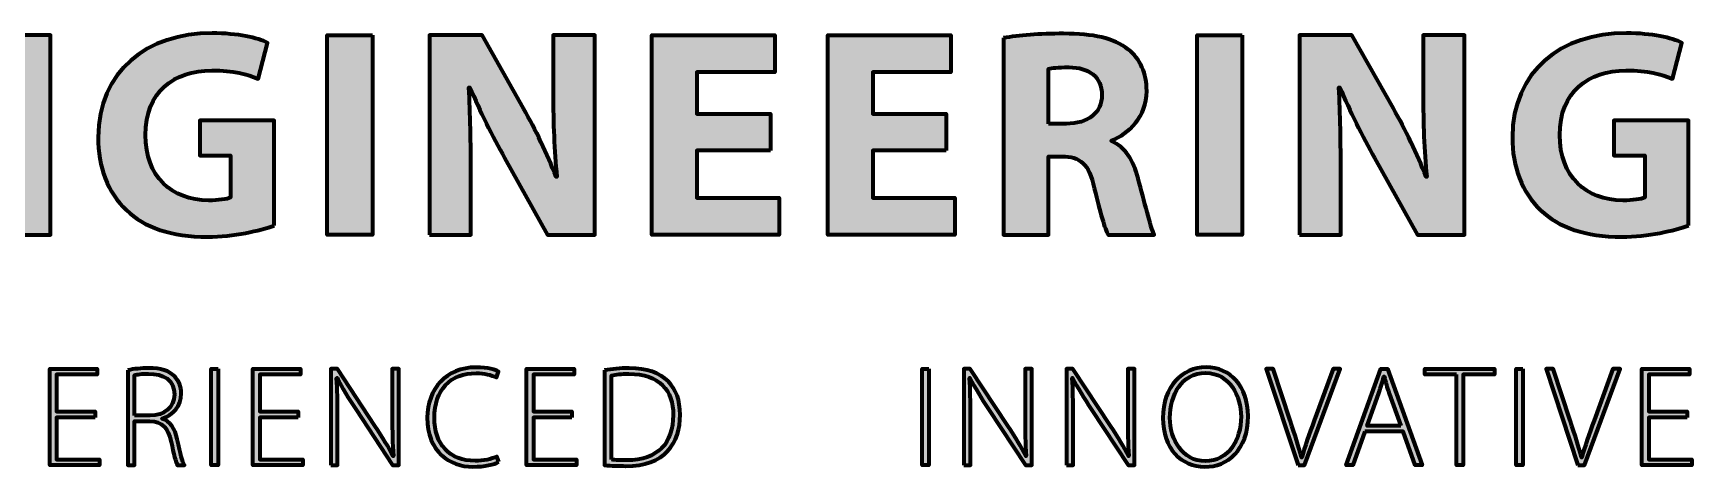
# Model space of a CAD drawing. Header units: inches. Extents: x 78 to 1922, y -1148 to -850.
# Drawn here: x 1000 to 1922, y -1120 to -880 of the extents above; entities that cross this region are included whole.
import ezdxf

# ---------------------------------------------------------------- set-up
doc = ezdxf.new("R2010")
doc.units = ezdxf.units.IN
doc.header["$MEASUREMENT"] = 0
doc.layers.add('Layer 1', color=7, linetype='Continuous')

# ---------------------------------------------------------------- blocks, each defined once
blk = doc.blocks.new('block 4')
at = {"layer": 'Layer 1', "true_color": 0x002171}
h = blk.add_hatch(color=166, dxfattribs=at)
h.dxf.hatch_style = 2
edge = h.paths.add_edge_path()
edge.add_spline(control_points=[(917.74, -991.56), (917.74, -991.56), (917.74, -880.61), (917.74, -880.61), (917.74, -880.61), (946.96, -880.61), (946.96, -880.61), (946.96, -880.61), (970, -921.31), (970, -921.31), (976.64, -932.94), (983.13, -946.83), (988.13, -959.36), (988.13, -959.36), (988.55, -959.31), (988.55, -959.31), (987.01, -944.64), (986.53, -929.73), (986.53, -912.96), (986.53, -912.96), (986.53, -880.61), (986.53, -880.61), (986.53, -880.61), (1009.56, -880.61), (1009.56, -880.61), (1009.56, -880.61), (1009.56, -991.56), (1009.56, -991.56), (1009.56, -991.56), (983.28, -991.56), (983.28, -991.56), (983.28, -991.56), (959.5, -948.83), (959.5, -948.83), (952.88, -936.86), (945.6, -922.65), (940.23, -909.64), (940.23, -909.64), (939.67, -909.69), (939.67, -909.69), (940.45, -924.39), (940.77, -940.09), (940.77, -958.21), (940.77, -958.21), (940.77, -991.56), (940.77, -991.56), (940.77, -991.56), (917.74, -991.56), (917.74, -991.56)], knot_values=[0, 0, 0, 0, 1, 1, 1, 2, 2, 2, 3, 3, 3, 4, 4, 4, 5, 5, 5, 6, 6, 6, 7, 7, 7, 8, 8, 8, 9, 9, 9, 10, 10, 10, 11, 11, 11, 12, 12, 12, 13, 13, 13, 14, 14, 14, 15, 15, 15, 16, 16, 16, 16], degree=3, periodic=1)
h = blk.add_hatch(color=166, dxfattribs=at)
h.dxf.hatch_style = 2
edge = h.paths.add_edge_path()
edge.add_spline(control_points=[(1133.9, -986.44), (1126.13, -989.12), (1111.48, -992.67), (1096.86, -992.67), (1076.58, -992.67), (1061.97, -987.6), (1051.76, -977.79), (1041.57, -968.14), (1036, -953.7), (1036.07, -937.4), (1036.2, -900.49), (1063.09, -879.5), (1099.42, -879.5), (1113.75, -879.5), (1124.77, -882.22), (1130.26, -884.83), (1130.26, -884.83), (1125.02, -904.93), (1125.02, -904.93), (1118.87, -902.28), (1111.4, -900.22), (1099.2, -900.22), (1078.29, -900.22), (1062.39, -911.98), (1062.39, -936.11), (1062.39, -959.02), (1076.85, -972.44), (1097.39, -972.44), (1103.06, -972.44), (1107.65, -971.78), (1109.66, -970.88), (1109.66, -970.88), (1109.66, -947.56), (1109.66, -947.56), (1109.66, -947.56), (1092.51, -947.56), (1092.51, -947.56), (1092.51, -947.56), (1092.51, -927.99), (1092.51, -927.99), (1092.51, -927.99), (1133.9, -927.99), (1133.9, -927.99), (1133.9, -927.99), (1133.9, -986.44), (1133.9, -986.44)], knot_values=[0, 0, 0, 0, 1, 1, 1, 2, 2, 2, 3, 3, 3, 4, 4, 4, 5, 5, 5, 6, 6, 6, 7, 7, 7, 8, 8, 8, 9, 9, 9, 10, 10, 10, 11, 11, 11, 12, 12, 12, 13, 13, 13, 14, 14, 14, 15, 15, 15, 15], degree=3, periodic=1)
h = blk.add_hatch(color=166, dxfattribs=at)
h.dxf.hatch_style = 2
h.paths.add_polyline_path([(1188.44, -880.61), (1188.44, -991.56), (1163.35, -991.56), (1163.35, -880.61)])
h = blk.add_hatch(color=166, dxfattribs=at)
h.dxf.hatch_style = 2
edge = h.paths.add_edge_path()
edge.add_spline(control_points=[(1220.16, -991.56), (1220.16, -991.56), (1220.16, -880.61), (1220.16, -880.61), (1220.16, -880.61), (1249.39, -880.61), (1249.39, -880.61), (1249.39, -880.61), (1272.42, -921.31), (1272.42, -921.31), (1279.06, -932.94), (1285.55, -946.83), (1290.55, -959.36), (1290.55, -959.36), (1290.98, -959.31), (1290.98, -959.31), (1289.43, -944.64), (1288.95, -929.73), (1288.95, -912.96), (1288.95, -912.96), (1288.95, -880.61), (1288.95, -880.61), (1288.95, -880.61), (1311.98, -880.61), (1311.98, -880.61), (1311.98, -880.61), (1311.98, -991.56), (1311.98, -991.56), (1311.98, -991.56), (1285.7, -991.56), (1285.7, -991.56), (1285.7, -991.56), (1261.92, -948.83), (1261.92, -948.83), (1255.3, -936.86), (1248.02, -922.65), (1242.65, -909.64), (1242.65, -909.64), (1242.1, -909.69), (1242.1, -909.69), (1242.87, -924.39), (1243.19, -940.09), (1243.19, -958.21), (1243.19, -958.21), (1243.19, -991.56), (1243.19, -991.56), (1243.19, -991.56), (1220.16, -991.56), (1220.16, -991.56)], knot_values=[0, 0, 0, 0, 1, 1, 1, 2, 2, 2, 3, 3, 3, 4, 4, 4, 5, 5, 5, 6, 6, 6, 7, 7, 7, 8, 8, 8, 9, 9, 9, 10, 10, 10, 11, 11, 11, 12, 12, 12, 13, 13, 13, 14, 14, 14, 15, 15, 15, 16, 16, 16, 16], degree=3, periodic=1)
h = blk.add_hatch(color=166, dxfattribs=at)
h.dxf.hatch_style = 2
h.paths.add_polyline_path([(1409.6, -944.63), (1368.77, -944.63), (1368.77, -971.01), (1414.41, -971.01), (1414.41, -991.56), (1343.68, -991.56), (1343.68, -880.61), (1412.03, -880.61), (1412.03, -901.16), (1368.77, -901.16), (1368.77, -924.27), (1409.6, -924.27)])
h = blk.add_hatch(color=166, dxfattribs=at)
h.dxf.hatch_style = 2
h.paths.add_polyline_path([(1507.35, -944.63), (1466.53, -944.63), (1466.53, -971.01), (1512.17, -971.01), (1512.17, -991.56), (1441.44, -991.56), (1441.44, -880.61), (1509.79, -880.61), (1509.79, -901.16), (1466.53, -901.16), (1466.53, -924.27), (1507.35, -924.27)])
h = blk.add_hatch(color=166, dxfattribs=at)
h.dxf.hatch_style = 2
edge = h.paths.add_edge_path()
edge.add_spline(control_points=[(1539.2, -882.14), (1547.26, -880.77), (1559.2, -879.75), (1572.54, -879.75), (1589, -879.75), (1600.53, -882.26), (1608.45, -888.54), (1615.07, -893.8), (1618.71, -901.59), (1618.71, -911.8), (1618.71, -925.85), (1608.67, -935.64), (1599.13, -939.06), (1599.13, -939.06), (1599.13, -939.59), (1599.13, -939.59), (1606.82, -942.7), (1611.16, -950.05), (1613.95, -960.25), (1617.38, -972.8), (1620.73, -987.26), (1622.9, -991.56), (1622.9, -991.56), (1597.22, -991.56), (1597.22, -991.56), (1595.52, -988.35), (1592.75, -979.43), (1589.59, -965.7), (1586.5, -951.83), (1581.85, -948.13), (1571.52, -948), (1571.52, -948), (1564.06, -948), (1564.06, -948), (1564.06, -948), (1564.06, -991.56), (1564.06, -991.56), (1564.06, -991.56), (1539.2, -991.56), (1539.2, -991.56), (1539.2, -991.56), (1539.2, -882.14), (1539.2, -882.14)], knot_values=[0, 0, 0, 0, 1, 1, 1, 2, 2, 2, 3, 3, 3, 4, 4, 4, 5, 5, 5, 6, 6, 6, 7, 7, 7, 8, 8, 8, 9, 9, 9, 10, 10, 10, 11, 11, 11, 12, 12, 12, 13, 13, 13, 14, 14, 14, 14], degree=3, periodic=1)
edge = h.paths.add_edge_path()
edge.add_spline(control_points=[(1564.06, -929.85), (1564.06, -929.85), (1573.88, -929.85), (1573.88, -929.85), (1586.33, -929.85), (1593.77, -923.5), (1593.77, -913.86), (1593.77, -903.7), (1586.81, -898.51), (1575.35, -898.44), (1569.35, -898.44), (1565.83, -898.84), (1564.06, -899.29), (1564.06, -899.29), (1564.06, -929.85), (1564.06, -929.85)], knot_values=[0, 0, 0, 0, 1, 1, 1, 2, 2, 2, 3, 3, 3, 4, 4, 4, 5, 5, 5, 5], degree=3, periodic=1)
h = blk.add_hatch(color=166, dxfattribs=at)
h.dxf.hatch_style = 2
h.paths.add_polyline_path([(1671.81, -880.61), (1671.81, -991.56), (1646.73, -991.56), (1646.73, -880.61)])
h = blk.add_hatch(color=166, dxfattribs=at)
h.dxf.hatch_style = 2
edge = h.paths.add_edge_path()
edge.add_spline(control_points=[(1703.53, -991.56), (1703.53, -991.56), (1703.53, -880.61), (1703.53, -880.61), (1703.53, -880.61), (1732.76, -880.61), (1732.76, -880.61), (1732.76, -880.61), (1755.79, -921.31), (1755.79, -921.31), (1762.44, -932.94), (1768.92, -946.83), (1773.92, -959.36), (1773.92, -959.36), (1774.35, -959.31), (1774.35, -959.31), (1772.81, -944.64), (1772.33, -929.73), (1772.33, -912.96), (1772.33, -912.96), (1772.33, -880.61), (1772.33, -880.61), (1772.33, -880.61), (1795.36, -880.61), (1795.36, -880.61), (1795.36, -880.61), (1795.36, -991.56), (1795.36, -991.56), (1795.36, -991.56), (1769.08, -991.56), (1769.08, -991.56), (1769.08, -991.56), (1745.29, -948.83), (1745.29, -948.83), (1738.68, -936.86), (1731.4, -922.65), (1726.02, -909.64), (1726.02, -909.64), (1725.47, -909.69), (1725.47, -909.69), (1726.25, -924.39), (1726.56, -940.09), (1726.56, -958.21), (1726.56, -958.21), (1726.56, -991.56), (1726.56, -991.56), (1726.56, -991.56), (1703.53, -991.56), (1703.53, -991.56)], knot_values=[0, 0, 0, 0, 1, 1, 1, 2, 2, 2, 3, 3, 3, 4, 4, 4, 5, 5, 5, 6, 6, 6, 7, 7, 7, 8, 8, 8, 9, 9, 9, 10, 10, 10, 11, 11, 11, 12, 12, 12, 13, 13, 13, 14, 14, 14, 15, 15, 15, 16, 16, 16, 16], degree=3, periodic=1)
h = blk.add_hatch(color=166, dxfattribs=at)
h.dxf.hatch_style = 2
edge = h.paths.add_edge_path()
edge.add_spline(control_points=[(1919.7, -986.44), (1911.92, -989.12), (1897.28, -992.67), (1882.65, -992.67), (1862.38, -992.67), (1847.76, -987.6), (1837.55, -977.79), (1827.37, -968.14), (1821.8, -953.7), (1821.86, -937.4), (1821.99, -900.49), (1848.88, -879.5), (1885.22, -879.5), (1899.54, -879.5), (1910.57, -882.22), (1916.06, -884.83), (1916.06, -884.83), (1910.81, -904.93), (1910.81, -904.93), (1904.66, -902.28), (1897.2, -900.22), (1885, -900.22), (1864.08, -900.22), (1848.18, -911.98), (1848.18, -936.11), (1848.18, -959.02), (1862.64, -972.44), (1883.18, -972.44), (1888.86, -972.44), (1893.45, -971.78), (1895.45, -970.88), (1895.45, -970.88), (1895.45, -947.56), (1895.45, -947.56), (1895.45, -947.56), (1878.3, -947.56), (1878.3, -947.56), (1878.3, -947.56), (1878.3, -927.99), (1878.3, -927.99), (1878.3, -927.99), (1919.7, -927.99), (1919.7, -927.99), (1919.7, -927.99), (1919.7, -986.44), (1919.7, -986.44)], knot_values=[0, 0, 0, 0, 1, 1, 1, 2, 2, 2, 3, 3, 3, 4, 4, 4, 5, 5, 5, 6, 6, 6, 7, 7, 7, 8, 8, 8, 9, 9, 9, 10, 10, 10, 11, 11, 11, 12, 12, 12, 13, 13, 13, 14, 14, 14, 15, 15, 15, 15], degree=3, periodic=1)
at = {"layer": 'Layer 1', "color": 166, "lineweight": 80, "true_color": 0x002171}
for points in [[(1188.44, -880.61), (1188.44, -991.56), (1163.35, -991.56), (1163.35, -880.61), (1188.44, -880.61)], [(1409.6, -944.63), (1368.77, -944.63), (1368.77, -971.01), (1414.41, -971.01), (1414.41, -991.56), (1343.68, -991.56), (1343.68, -880.61), (1412.03, -880.61), (1412.03, -901.16), (1368.77, -901.16), (1368.77, -924.27), (1409.6, -924.27), (1409.6, -944.63)], [(1507.35, -944.63), (1466.53, -944.63), (1466.53, -971.01), (1512.17, -971.01), (1512.17, -991.56), (1441.44, -991.56), (1441.44, -880.61), (1509.79, -880.61), (1509.79, -901.16), (1466.53, -901.16), (1466.53, -924.27), (1507.35, -924.27), (1507.35, -944.63)], [(1671.81, -880.61), (1671.81, -991.56), (1646.73, -991.56), (1646.73, -880.61), (1671.81, -880.61)]]:
    blk.add_lwpolyline(points, dxfattribs=at)
for points, knots in [([(917.74, -991.56), (917.74, -991.56), (917.74, -880.61), (917.74, -880.61), (917.74, -880.61), (946.96, -880.61), (946.96, -880.61), (946.96, -880.61), (970, -921.31), (970, -921.31), (976.64, -932.94), (983.13, -946.83), (988.13, -959.36), (988.13, -959.36), (988.55, -959.31), (988.55, -959.31), (987.01, -944.64), (986.53, -929.73), (986.53, -912.96), (986.53, -912.96), (986.53, -880.61), (986.53, -880.61), (986.53, -880.61), (1009.56, -880.61), (1009.56, -880.61), (1009.56, -880.61), (1009.56, -991.56), (1009.56, -991.56), (1009.56, -991.56), (983.28, -991.56), (983.28, -991.56), (983.28, -991.56), (959.5, -948.83), (959.5, -948.83), (952.88, -936.86), (945.6, -922.65), (940.23, -909.64), (940.23, -909.64), (939.67, -909.69), (939.67, -909.69), (940.45, -924.39), (940.77, -940.09), (940.77, -958.21), (940.77, -958.21), (940.77, -991.56), (940.77, -991.56), (940.77, -991.56), (917.74, -991.56), (917.74, -991.56)], [0, 0, 0, 0, 1, 1, 1, 2, 2, 2, 3, 3, 3, 4, 4, 4, 5, 5, 5, 6, 6, 6, 7, 7, 7, 8, 8, 8, 9, 9, 9, 10, 10, 10, 11, 11, 11, 12, 12, 12, 13, 13, 13, 14, 14, 14, 15, 15, 15, 16, 16, 16, 16]), ([(1133.9, -986.44), (1126.13, -989.12), (1111.48, -992.67), (1096.86, -992.67), (1076.58, -992.67), (1061.97, -987.6), (1051.76, -977.79), (1041.57, -968.14), (1036, -953.7), (1036.07, -937.4), (1036.2, -900.49), (1063.09, -879.5), (1099.42, -879.5), (1113.75, -879.5), (1124.77, -882.22), (1130.26, -884.83), (1130.26, -884.83), (1125.02, -904.93), (1125.02, -904.93), (1118.87, -902.28), (1111.4, -900.22), (1099.2, -900.22), (1078.29, -900.22), (1062.39, -911.98), (1062.39, -936.11), (1062.39, -959.02), (1076.85, -972.44), (1097.39, -972.44), (1103.06, -972.44), (1107.65, -971.78), (1109.66, -970.88), (1109.66, -970.88), (1109.66, -947.56), (1109.66, -947.56), (1109.66, -947.56), (1092.51, -947.56), (1092.51, -947.56), (1092.51, -947.56), (1092.51, -927.99), (1092.51, -927.99), (1092.51, -927.99), (1133.9, -927.99), (1133.9, -927.99), (1133.9, -927.99), (1133.9, -986.44), (1133.9, -986.44)], [0, 0, 0, 0, 1, 1, 1, 2, 2, 2, 3, 3, 3, 4, 4, 4, 5, 5, 5, 6, 6, 6, 7, 7, 7, 8, 8, 8, 9, 9, 9, 10, 10, 10, 11, 11, 11, 12, 12, 12, 13, 13, 13, 14, 14, 14, 15, 15, 15, 15]), ([(1220.16, -991.56), (1220.16, -991.56), (1220.16, -880.61), (1220.16, -880.61), (1220.16, -880.61), (1249.39, -880.61), (1249.39, -880.61), (1249.39, -880.61), (1272.42, -921.31), (1272.42, -921.31), (1279.06, -932.94), (1285.55, -946.83), (1290.55, -959.36), (1290.55, -959.36), (1290.98, -959.31), (1290.98, -959.31), (1289.43, -944.64), (1288.95, -929.73), (1288.95, -912.96), (1288.95, -912.96), (1288.95, -880.61), (1288.95, -880.61), (1288.95, -880.61), (1311.98, -880.61), (1311.98, -880.61), (1311.98, -880.61), (1311.98, -991.56), (1311.98, -991.56), (1311.98, -991.56), (1285.7, -991.56), (1285.7, -991.56), (1285.7, -991.56), (1261.92, -948.83), (1261.92, -948.83), (1255.3, -936.86), (1248.02, -922.65), (1242.65, -909.64), (1242.65, -909.64), (1242.1, -909.69), (1242.1, -909.69), (1242.87, -924.39), (1243.19, -940.09), (1243.19, -958.21), (1243.19, -958.21), (1243.19, -991.56), (1243.19, -991.56), (1243.19, -991.56), (1220.16, -991.56), (1220.16, -991.56)], [0, 0, 0, 0, 1, 1, 1, 2, 2, 2, 3, 3, 3, 4, 4, 4, 5, 5, 5, 6, 6, 6, 7, 7, 7, 8, 8, 8, 9, 9, 9, 10, 10, 10, 11, 11, 11, 12, 12, 12, 13, 13, 13, 14, 14, 14, 15, 15, 15, 16, 16, 16, 16]), ([(1539.2, -882.14), (1547.26, -880.77), (1559.2, -879.75), (1572.54, -879.75), (1589, -879.75), (1600.53, -882.26), (1608.45, -888.54), (1615.07, -893.8), (1618.71, -901.59), (1618.71, -911.8), (1618.71, -925.85), (1608.67, -935.64), (1599.13, -939.06), (1599.13, -939.06), (1599.13, -939.59), (1599.13, -939.59), (1606.82, -942.7), (1611.16, -950.05), (1613.95, -960.25), (1617.38, -972.8), (1620.73, -987.26), (1622.9, -991.56), (1622.9, -991.56), (1597.22, -991.56), (1597.22, -991.56), (1595.52, -988.35), (1592.75, -979.43), (1589.59, -965.7), (1586.5, -951.83), (1581.85, -948.13), (1571.52, -948), (1571.52, -948), (1564.06, -948), (1564.06, -948), (1564.06, -948), (1564.06, -991.56), (1564.06, -991.56), (1564.06, -991.56), (1539.2, -991.56), (1539.2, -991.56), (1539.2, -991.56), (1539.2, -882.14), (1539.2, -882.14)], [0, 0, 0, 0, 1, 1, 1, 2, 2, 2, 3, 3, 3, 4, 4, 4, 5, 5, 5, 6, 6, 6, 7, 7, 7, 8, 8, 8, 9, 9, 9, 10, 10, 10, 11, 11, 11, 12, 12, 12, 13, 13, 13, 14, 14, 14, 14]), ([(1703.53, -991.56), (1703.53, -991.56), (1703.53, -880.61), (1703.53, -880.61), (1703.53, -880.61), (1732.76, -880.61), (1732.76, -880.61), (1732.76, -880.61), (1755.79, -921.31), (1755.79, -921.31), (1762.44, -932.94), (1768.92, -946.83), (1773.92, -959.36), (1773.92, -959.36), (1774.35, -959.31), (1774.35, -959.31), (1772.81, -944.64), (1772.33, -929.73), (1772.33, -912.96), (1772.33, -912.96), (1772.33, -880.61), (1772.33, -880.61), (1772.33, -880.61), (1795.36, -880.61), (1795.36, -880.61), (1795.36, -880.61), (1795.36, -991.56), (1795.36, -991.56), (1795.36, -991.56), (1769.08, -991.56), (1769.08, -991.56), (1769.08, -991.56), (1745.29, -948.83), (1745.29, -948.83), (1738.68, -936.86), (1731.4, -922.65), (1726.02, -909.64), (1726.02, -909.64), (1725.47, -909.69), (1725.47, -909.69), (1726.25, -924.39), (1726.56, -940.09), (1726.56, -958.21), (1726.56, -958.21), (1726.56, -991.56), (1726.56, -991.56), (1726.56, -991.56), (1703.53, -991.56), (1703.53, -991.56)], [0, 0, 0, 0, 1, 1, 1, 2, 2, 2, 3, 3, 3, 4, 4, 4, 5, 5, 5, 6, 6, 6, 7, 7, 7, 8, 8, 8, 9, 9, 9, 10, 10, 10, 11, 11, 11, 12, 12, 12, 13, 13, 13, 14, 14, 14, 15, 15, 15, 16, 16, 16, 16]), ([(1919.7, -986.44), (1911.92, -989.12), (1897.28, -992.67), (1882.65, -992.67), (1862.38, -992.67), (1847.76, -987.6), (1837.55, -977.79), (1827.37, -968.14), (1821.8, -953.7), (1821.86, -937.4), (1821.99, -900.49), (1848.88, -879.5), (1885.22, -879.5), (1899.54, -879.5), (1910.57, -882.22), (1916.06, -884.83), (1916.06, -884.83), (1910.81, -904.93), (1910.81, -904.93), (1904.66, -902.28), (1897.2, -900.22), (1885, -900.22), (1864.08, -900.22), (1848.18, -911.98), (1848.18, -936.11), (1848.18, -959.02), (1862.64, -972.44), (1883.18, -972.44), (1888.86, -972.44), (1893.45, -971.78), (1895.45, -970.88), (1895.45, -970.88), (1895.45, -947.56), (1895.45, -947.56), (1895.45, -947.56), (1878.3, -947.56), (1878.3, -947.56), (1878.3, -947.56), (1878.3, -927.99), (1878.3, -927.99), (1878.3, -927.99), (1919.7, -927.99), (1919.7, -927.99), (1919.7, -927.99), (1919.7, -986.44), (1919.7, -986.44)], [0, 0, 0, 0, 1, 1, 1, 2, 2, 2, 3, 3, 3, 4, 4, 4, 5, 5, 5, 6, 6, 6, 7, 7, 7, 8, 8, 8, 9, 9, 9, 10, 10, 10, 11, 11, 11, 12, 12, 12, 13, 13, 13, 14, 14, 14, 15, 15, 15, 15]), ([(1564.06, -929.85), (1564.06, -929.85), (1573.88, -929.85), (1573.88, -929.85), (1586.33, -929.85), (1593.77, -923.5), (1593.77, -913.86), (1593.77, -903.7), (1586.81, -898.51), (1575.35, -898.44), (1569.35, -898.44), (1565.83, -898.84), (1564.06, -899.29), (1564.06, -899.29), (1564.06, -929.85), (1564.06, -929.85)], [0, 0, 0, 0, 1, 1, 1, 2, 2, 2, 3, 3, 3, 4, 4, 4, 5, 5, 5, 5])]:
    blk.add_open_spline(points, degree=3, knots=knots, dxfattribs=at)
blk = doc.blocks.new('block 5')
at = {"layer": 'Layer 1', "true_color": 0x002171}
h = blk.add_hatch(color=166, dxfattribs=at)
h.dxf.hatch_style = 2
h.paths.add_polyline_path([(1034.36, -1093), (1012.95, -1093), (1012.95, -1116.43), (1036.91, -1116.43), (1036.91, -1119.62), (1009.17, -1119.62), (1009.17, -1066.06), (1035.63, -1066.06), (1035.63, -1069.26), (1012.95, -1069.26), (1012.95, -1089.8), (1034.36, -1089.8)])
h = blk.add_hatch(color=166, dxfattribs=at)
h.dxf.hatch_style = 2
edge = h.paths.add_edge_path()
edge.add_spline(control_points=[(1052.52, -1066.8), (1055.8, -1066.06), (1060.39, -1065.65), (1064.1, -1065.65), (1071.07, -1065.65), (1075.47, -1067.16), (1078.51, -1070.16), (1080.81, -1072.38), (1082.24, -1075.96), (1082.24, -1079.69), (1082.24, -1086.88), (1077.97, -1091.53), (1071.75, -1093.64), (1071.75, -1093.64), (1071.75, -1093.8), (1071.75, -1093.8), (1076.06, -1095.19), (1078.76, -1099.24), (1080.03, -1105.18), (1081.86, -1113.55), (1082.92, -1117.52), (1084.03, -1119.62), (1084.03, -1119.62), (1080.07, -1119.62), (1080.07, -1119.62), (1079.22, -1118.07), (1078.09, -1113.35), (1076.66, -1106.59), (1075.01, -1098.86), (1071.71, -1095.37), (1064.66, -1095.07), (1064.66, -1095.07), (1056.29, -1095.07), (1056.29, -1095.07), (1056.29, -1095.07), (1056.29, -1119.62), (1056.29, -1119.62), (1056.29, -1119.62), (1052.52, -1119.62), (1052.52, -1119.62), (1052.52, -1119.62), (1052.52, -1066.8), (1052.52, -1066.8)], knot_values=[0, 0, 0, 0, 1, 1, 1, 2, 2, 2, 3, 3, 3, 4, 4, 4, 5, 5, 5, 6, 6, 6, 7, 7, 7, 8, 8, 8, 9, 9, 9, 10, 10, 10, 11, 11, 11, 12, 12, 12, 13, 13, 13, 14, 14, 14, 14], degree=3, periodic=1)
edge = h.paths.add_edge_path()
edge.add_spline(control_points=[(1056.29, -1092.01), (1056.29, -1092.01), (1064.8, -1092.01), (1064.8, -1092.01), (1073.06, -1092.01), (1078.43, -1087.38), (1078.43, -1080.33), (1078.43, -1072.1), (1072.39, -1068.77), (1064, -1068.77), (1060.37, -1068.77), (1057.66, -1069.14), (1056.29, -1069.5), (1056.29, -1069.5), (1056.29, -1092.01), (1056.29, -1092.01)], knot_values=[0, 0, 0, 0, 1, 1, 1, 2, 2, 2, 3, 3, 3, 4, 4, 4, 5, 5, 5, 5], degree=3, periodic=1)
h = blk.add_hatch(color=166, dxfattribs=at)
h.dxf.hatch_style = 2
h.paths.add_polyline_path([(1102.74, -1066.06), (1102.74, -1119.62), (1098.97, -1119.62), (1098.97, -1066.06)])
h = blk.add_hatch(color=166, dxfattribs=at)
h.dxf.hatch_style = 2
h.paths.add_polyline_path([(1147.28, -1093), (1125.86, -1093), (1125.86, -1116.43), (1149.82, -1116.43), (1149.82, -1119.62), (1122.09, -1119.62), (1122.09, -1066.06), (1148.55, -1066.06), (1148.55, -1069.26), (1125.86, -1069.26), (1125.86, -1089.8), (1147.28, -1089.8)])
h = blk.add_hatch(color=166, dxfattribs=at)
h.dxf.hatch_style = 2
edge = h.paths.add_edge_path()
edge.add_spline(control_points=[(1165.44, -1119.62), (1165.44, -1119.62), (1165.44, -1066.06), (1165.44, -1066.06), (1165.44, -1066.06), (1169.03, -1066.06), (1169.03, -1066.06), (1169.03, -1066.06), (1189.91, -1097.71), (1189.91, -1097.71), (1194.26, -1104.41), (1197.36, -1109.37), (1199.96, -1114.58), (1199.96, -1114.58), (1200.12, -1114.46), (1200.12, -1114.46), (1199.57, -1107.27), (1199.51, -1101.15), (1199.51, -1092.73), (1199.51, -1092.73), (1199.51, -1066.06), (1199.51, -1066.06), (1199.51, -1066.06), (1203.18, -1066.06), (1203.18, -1066.06), (1203.18, -1066.06), (1203.18, -1119.62), (1203.18, -1119.62), (1203.18, -1119.62), (1199.65, -1119.62), (1199.65, -1119.62), (1199.65, -1119.62), (1179.2, -1088.45), (1179.2, -1088.45), (1175.21, -1082.31), (1171.56, -1076.67), (1168.83, -1071.13), (1168.83, -1071.13), (1168.61, -1071.25), (1168.61, -1071.25), (1169.05, -1077.84), (1169.11, -1083.61), (1169.11, -1092.53), (1169.11, -1092.53), (1169.11, -1119.62), (1169.11, -1119.62), (1169.11, -1119.62), (1165.44, -1119.62), (1165.44, -1119.62)], knot_values=[0, 0, 0, 0, 1, 1, 1, 2, 2, 2, 3, 3, 3, 4, 4, 4, 5, 5, 5, 6, 6, 6, 7, 7, 7, 8, 8, 8, 9, 9, 9, 10, 10, 10, 11, 11, 11, 12, 12, 12, 13, 13, 13, 14, 14, 14, 15, 15, 15, 16, 16, 16, 16], degree=3, periodic=1)
h = blk.add_hatch(color=166, dxfattribs=at)
h.dxf.hatch_style = 2
edge = h.paths.add_edge_path()
edge.add_spline(control_points=[(1258.79, -1117.76), (1256.09, -1119.13), (1250.92, -1120.46), (1244.34, -1120.46), (1231.39, -1120.46), (1218.99, -1112.17), (1218.99, -1093.16), (1218.99, -1077.25), (1229.25, -1065.23), (1246.15, -1065.23), (1252.97, -1065.23), (1256.92, -1066.74), (1258.57, -1067.57), (1258.57, -1067.57), (1257.34, -1070.77), (1257.34, -1070.77), (1254.62, -1069.42), (1250.72, -1068.45), (1246.19, -1068.45), (1231.75, -1068.45), (1222.93, -1077.84), (1222.93, -1093.24), (1222.93, -1107.8), (1231.23, -1117.18), (1245.56, -1117.18), (1250.15, -1117.18), (1254.6, -1116.25), (1257.66, -1114.7), (1257.66, -1114.7), (1258.79, -1117.76), (1258.79, -1117.76)], knot_values=[0, 0, 0, 0, 1, 1, 1, 2, 2, 2, 3, 3, 3, 4, 4, 4, 5, 5, 5, 6, 6, 6, 7, 7, 7, 8, 8, 8, 9, 9, 9, 10, 10, 10, 10], degree=3, periodic=1)
h = blk.add_hatch(color=166, dxfattribs=at)
h.dxf.hatch_style = 2
h.paths.add_polyline_path([(1299.33, -1093), (1277.92, -1093), (1277.92, -1116.43), (1301.88, -1116.43), (1301.88, -1119.62), (1274.14, -1119.62), (1274.14, -1066.06), (1300.6, -1066.06), (1300.6, -1069.26), (1277.92, -1069.26), (1277.92, -1089.8), (1299.33, -1089.8)])
h = blk.add_hatch(color=166, dxfattribs=at)
h.dxf.hatch_style = 2
edge = h.paths.add_edge_path()
edge.add_spline(control_points=[(1317.49, -1066.8), (1321.6, -1066.12), (1326.15, -1065.65), (1331.22, -1065.65), (1340.97, -1065.65), (1348.36, -1068.29), (1352.77, -1072.98), (1357.08, -1077.43), (1359.45, -1083.43), (1359.45, -1091.53), (1359.45, -1099.4), (1357.3, -1106.51), (1352.45, -1111.84), (1347.75, -1117), (1339.68, -1120.04), (1329.35, -1120.04), (1325.22, -1120.04), (1321.34, -1119.96), (1317.49, -1119.56), (1317.49, -1119.56), (1317.49, -1066.8), (1317.49, -1066.8)], knot_values=[0, 0, 0, 0, 1, 1, 1, 2, 2, 2, 3, 3, 3, 4, 4, 4, 5, 5, 5, 6, 6, 6, 7, 7, 7, 7], degree=3, periodic=1)
edge = h.paths.add_edge_path()
edge.add_spline(control_points=[(1321.26, -1116.45), (1323.45, -1116.78), (1326.55, -1116.84), (1329.91, -1116.84), (1347.11, -1116.84), (1355.57, -1107.23), (1355.57, -1091.71), (1355.69, -1078.12), (1348.14, -1068.82), (1330.98, -1068.82), (1326.83, -1068.82), (1323.59, -1069.22), (1321.26, -1069.68), (1321.26, -1069.68), (1321.26, -1116.45), (1321.26, -1116.45)], knot_values=[0, 0, 0, 0, 1, 1, 1, 2, 2, 2, 3, 3, 3, 4, 4, 4, 5, 5, 5, 5], degree=3, periodic=1)
h = blk.add_hatch(color=166, dxfattribs=at)
h.dxf.hatch_style = 2
h.paths.add_polyline_path([(1497.73, -1066.06), (1497.73, -1119.62), (1493.96, -1119.62), (1493.96, -1066.06)])
h = blk.add_hatch(color=166, dxfattribs=at)
h.dxf.hatch_style = 2
edge = h.paths.add_edge_path()
edge.add_spline(control_points=[(1517.08, -1119.62), (1517.08, -1119.62), (1517.08, -1066.06), (1517.08, -1066.06), (1517.08, -1066.06), (1520.68, -1066.06), (1520.68, -1066.06), (1520.68, -1066.06), (1541.56, -1097.71), (1541.56, -1097.71), (1545.91, -1104.41), (1549.01, -1109.37), (1551.61, -1114.58), (1551.61, -1114.58), (1551.77, -1114.46), (1551.77, -1114.46), (1551.21, -1107.27), (1551.15, -1101.15), (1551.15, -1092.73), (1551.15, -1092.73), (1551.15, -1066.06), (1551.15, -1066.06), (1551.15, -1066.06), (1554.83, -1066.06), (1554.83, -1066.06), (1554.83, -1066.06), (1554.83, -1119.62), (1554.83, -1119.62), (1554.83, -1119.62), (1551.29, -1119.62), (1551.29, -1119.62), (1551.29, -1119.62), (1530.85, -1088.45), (1530.85, -1088.45), (1526.86, -1082.31), (1523.2, -1076.67), (1520.48, -1071.13), (1520.48, -1071.13), (1520.26, -1071.25), (1520.26, -1071.25), (1520.7, -1077.84), (1520.76, -1083.61), (1520.76, -1092.53), (1520.76, -1092.53), (1520.76, -1119.62), (1520.76, -1119.62), (1520.76, -1119.62), (1517.08, -1119.62), (1517.08, -1119.62)], knot_values=[0, 0, 0, 0, 1, 1, 1, 2, 2, 2, 3, 3, 3, 4, 4, 4, 5, 5, 5, 6, 6, 6, 7, 7, 7, 8, 8, 8, 9, 9, 9, 10, 10, 10, 11, 11, 11, 12, 12, 12, 13, 13, 13, 14, 14, 14, 15, 15, 15, 16, 16, 16, 16], degree=3, periodic=1)
h = blk.add_hatch(color=166, dxfattribs=at)
h.dxf.hatch_style = 2
edge = h.paths.add_edge_path()
edge.add_spline(control_points=[(1574.14, -1119.62), (1574.14, -1119.62), (1574.14, -1066.06), (1574.14, -1066.06), (1574.14, -1066.06), (1577.73, -1066.06), (1577.73, -1066.06), (1577.73, -1066.06), (1598.61, -1097.71), (1598.61, -1097.71), (1602.96, -1104.41), (1606.06, -1109.37), (1608.67, -1114.58), (1608.67, -1114.58), (1608.82, -1114.46), (1608.82, -1114.46), (1608.27, -1107.27), (1608.21, -1101.15), (1608.21, -1092.73), (1608.21, -1092.73), (1608.21, -1066.06), (1608.21, -1066.06), (1608.21, -1066.06), (1611.88, -1066.06), (1611.88, -1066.06), (1611.88, -1066.06), (1611.88, -1119.62), (1611.88, -1119.62), (1611.88, -1119.62), (1608.35, -1119.62), (1608.35, -1119.62), (1608.35, -1119.62), (1587.9, -1088.45), (1587.9, -1088.45), (1583.91, -1082.31), (1580.26, -1076.67), (1577.53, -1071.13), (1577.53, -1071.13), (1577.31, -1071.25), (1577.31, -1071.25), (1577.75, -1077.84), (1577.81, -1083.61), (1577.81, -1092.53), (1577.81, -1092.53), (1577.81, -1119.62), (1577.81, -1119.62), (1577.81, -1119.62), (1574.14, -1119.62), (1574.14, -1119.62)], knot_values=[0, 0, 0, 0, 1, 1, 1, 2, 2, 2, 3, 3, 3, 4, 4, 4, 5, 5, 5, 6, 6, 6, 7, 7, 7, 8, 8, 8, 9, 9, 9, 10, 10, 10, 11, 11, 11, 12, 12, 12, 13, 13, 13, 14, 14, 14, 15, 15, 15, 16, 16, 16, 16], degree=3, periodic=1)
h = blk.add_hatch(color=166, dxfattribs=at)
h.dxf.hatch_style = 2
edge = h.paths.add_edge_path()
edge.add_spline(control_points=[(1675.04, -1092.31), (1675.04, -1111.18), (1663.48, -1120.5), (1651.06, -1120.5), (1637.89, -1120.5), (1627.69, -1110.13), (1627.69, -1093.38), (1627.69, -1075.82), (1638.32, -1065.19), (1651.71, -1065.19), (1665.22, -1065.19), (1675.04, -1075.72), (1675.04, -1092.31)], knot_values=[0, 0, 0, 0, 1, 1, 1, 2, 2, 2, 3, 3, 3, 4, 4, 4, 4], degree=3, periodic=1)
edge = h.paths.add_edge_path()
edge.add_spline(control_points=[(1631.63, -1093.26), (1631.63, -1105.32), (1638.64, -1117.34), (1651.3, -1117.34), (1664.01, -1117.34), (1671.1, -1105.8), (1671.1, -1092.55), (1671.1, -1081.26), (1664.93, -1068.35), (1651.46, -1068.35), (1637.93, -1068.35), (1631.63, -1080.74), (1631.63, -1093.26)], knot_values=[0, 0, 0, 0, 1, 1, 1, 2, 2, 2, 3, 3, 3, 4, 4, 4, 4], degree=3, periodic=1)
h = blk.add_hatch(color=166, dxfattribs=at)
h.dxf.hatch_style = 2
edge = h.paths.add_edge_path()
edge.add_spline(control_points=[(1702.79, -1119.62), (1702.79, -1119.62), (1685.03, -1066.06), (1685.03, -1066.06), (1685.03, -1066.06), (1689, -1066.06), (1689, -1066.06), (1689, -1066.06), (1698.46, -1094.77), (1698.46, -1094.77), (1701.02, -1102.52), (1703.23, -1109.33), (1704.73, -1115.29), (1704.73, -1115.29), (1704.93, -1115.29), (1704.93, -1115.29), (1706.52, -1109.25), (1709.01, -1102.28), (1711.77, -1094.79), (1711.77, -1094.79), (1722.22, -1066.06), (1722.22, -1066.06), (1722.22, -1066.06), (1726.23, -1066.06), (1726.23, -1066.06), (1726.23, -1066.06), (1706.4, -1119.62), (1706.4, -1119.62), (1706.4, -1119.62), (1702.79, -1119.62), (1702.79, -1119.62)], knot_values=[0, 0, 0, 0, 1, 1, 1, 2, 2, 2, 3, 3, 3, 4, 4, 4, 5, 5, 5, 6, 6, 6, 7, 7, 7, 8, 8, 8, 9, 9, 9, 10, 10, 10, 10], degree=3, periodic=1)
h = blk.add_hatch(color=166, dxfattribs=at)
h.dxf.hatch_style = 2
h.paths.add_polyline_path([(1739.94, -1100.89), (1733.32, -1119.62), (1729.45, -1119.62), (1748.82, -1066.06), (1752.49, -1066.06), (1771.78, -1119.62), (1767.87, -1119.62), (1761.14, -1100.89)])
edge = h.paths.add_edge_path()
edge.add_spline(control_points=[(1759.98, -1097.71), (1759.98, -1097.71), (1753.47, -1079.81), (1753.47, -1079.81), (1752.16, -1076.1), (1751.44, -1073.41), (1750.67, -1070.37), (1750.67, -1070.37), (1750.47, -1070.37), (1750.47, -1070.37), (1749.71, -1073.49), (1748.86, -1076.27), (1747.69, -1079.65), (1747.69, -1079.65), (1741.13, -1097.71), (1741.13, -1097.71), (1741.13, -1097.71), (1759.98, -1097.71), (1759.98, -1097.71)], knot_values=[0, 0, 0, 0, 1, 1, 1, 2, 2, 2, 3, 3, 3, 4, 4, 4, 5, 5, 5, 6, 6, 6, 6], degree=3, periodic=1)
h = blk.add_hatch(color=166, dxfattribs=at)
h.dxf.hatch_style = 2
h.paths.add_polyline_path([(1790.76, -1069.24), (1773.29, -1069.24), (1773.29, -1066.06), (1811.99, -1066.06), (1811.99, -1069.24), (1794.53, -1069.24), (1794.53, -1119.62), (1790.76, -1119.62)])
h = blk.add_hatch(color=166, dxfattribs=at)
h.dxf.hatch_style = 2
h.paths.add_polyline_path([(1827.68, -1066.06), (1827.68, -1119.62), (1823.91, -1119.62), (1823.91, -1066.06)])
h = blk.add_hatch(color=166, dxfattribs=at)
h.dxf.hatch_style = 2
edge = h.paths.add_edge_path()
edge.add_spline(control_points=[(1858.34, -1119.62), (1858.34, -1119.62), (1840.58, -1066.06), (1840.58, -1066.06), (1840.58, -1066.06), (1844.55, -1066.06), (1844.55, -1066.06), (1844.55, -1066.06), (1854.01, -1094.77), (1854.01, -1094.77), (1856.57, -1102.52), (1858.77, -1109.33), (1860.28, -1115.29), (1860.28, -1115.29), (1860.48, -1115.29), (1860.48, -1115.29), (1862.07, -1109.25), (1864.56, -1102.28), (1867.32, -1094.79), (1867.32, -1094.79), (1877.77, -1066.06), (1877.77, -1066.06), (1877.77, -1066.06), (1881.78, -1066.06), (1881.78, -1066.06), (1881.78, -1066.06), (1861.95, -1119.62), (1861.95, -1119.62), (1861.95, -1119.62), (1858.34, -1119.62), (1858.34, -1119.62)], knot_values=[0, 0, 0, 0, 1, 1, 1, 2, 2, 2, 3, 3, 3, 4, 4, 4, 5, 5, 5, 6, 6, 6, 7, 7, 7, 8, 8, 8, 9, 9, 9, 10, 10, 10, 10], degree=3, periodic=1)
h = blk.add_hatch(color=166, dxfattribs=at)
h.dxf.hatch_style = 2
h.paths.add_polyline_path([(1919.05, -1093), (1897.63, -1093), (1897.63, -1116.43), (1921.59, -1116.43), (1921.59, -1119.62), (1893.86, -1119.62), (1893.86, -1066.06), (1920.32, -1066.06), (1920.32, -1069.26), (1897.63, -1069.26), (1897.63, -1089.8), (1919.05, -1089.8)])
at = {"layer": 'Layer 1', "color": 166, "lineweight": 80, "true_color": 0x002171}
for points in [[(1034.36, -1093), (1012.95, -1093), (1012.95, -1116.43), (1036.91, -1116.43), (1036.91, -1119.62), (1009.17, -1119.62), (1009.17, -1066.06), (1035.63, -1066.06), (1035.63, -1069.26), (1012.95, -1069.26), (1012.95, -1089.8), (1034.36, -1089.8), (1034.36, -1093)], [(1102.74, -1066.06), (1102.74, -1119.62), (1098.97, -1119.62), (1098.97, -1066.06), (1102.74, -1066.06)], [(1147.28, -1093), (1125.86, -1093), (1125.86, -1116.43), (1149.82, -1116.43), (1149.82, -1119.62), (1122.09, -1119.62), (1122.09, -1066.06), (1148.55, -1066.06), (1148.55, -1069.26), (1125.86, -1069.26), (1125.86, -1089.8), (1147.28, -1089.8), (1147.28, -1093)], [(1299.33, -1093), (1277.92, -1093), (1277.92, -1116.43), (1301.88, -1116.43), (1301.88, -1119.62), (1274.14, -1119.62), (1274.14, -1066.06), (1300.6, -1066.06), (1300.6, -1069.26), (1277.92, -1069.26), (1277.92, -1089.8), (1299.33, -1089.8), (1299.33, -1093)], [(1497.73, -1066.06), (1497.73, -1119.62), (1493.96, -1119.62), (1493.96, -1066.06), (1497.73, -1066.06)], [(1739.94, -1100.89), (1733.32, -1119.62), (1729.45, -1119.62), (1748.82, -1066.06), (1752.49, -1066.06), (1771.78, -1119.62), (1767.87, -1119.62), (1761.14, -1100.89), (1739.94, -1100.89)], [(1790.76, -1069.24), (1773.29, -1069.24), (1773.29, -1066.06), (1811.99, -1066.06), (1811.99, -1069.24), (1794.53, -1069.24), (1794.53, -1119.62), (1790.76, -1119.62), (1790.76, -1069.24)], [(1827.68, -1066.06), (1827.68, -1119.62), (1823.91, -1119.62), (1823.91, -1066.06), (1827.68, -1066.06)], [(1919.05, -1093), (1897.63, -1093), (1897.63, -1116.43), (1921.59, -1116.43), (1921.59, -1119.62), (1893.86, -1119.62), (1893.86, -1066.06), (1920.32, -1066.06), (1920.32, -1069.26), (1897.63, -1069.26), (1897.63, -1089.8), (1919.05, -1089.8), (1919.05, -1093)]]:
    blk.add_lwpolyline(points, dxfattribs=at)
for points, knots in [([(1052.52, -1066.8), (1055.8, -1066.06), (1060.39, -1065.65), (1064.1, -1065.65), (1071.07, -1065.65), (1075.47, -1067.16), (1078.51, -1070.16), (1080.81, -1072.38), (1082.24, -1075.96), (1082.24, -1079.69), (1082.24, -1086.88), (1077.97, -1091.53), (1071.75, -1093.64), (1071.75, -1093.64), (1071.75, -1093.8), (1071.75, -1093.8), (1076.06, -1095.19), (1078.76, -1099.24), (1080.03, -1105.18), (1081.86, -1113.55), (1082.92, -1117.52), (1084.03, -1119.62), (1084.03, -1119.62), (1080.07, -1119.62), (1080.07, -1119.62), (1079.22, -1118.07), (1078.09, -1113.35), (1076.66, -1106.59), (1075.01, -1098.86), (1071.71, -1095.37), (1064.66, -1095.07), (1064.66, -1095.07), (1056.29, -1095.07), (1056.29, -1095.07), (1056.29, -1095.07), (1056.29, -1119.62), (1056.29, -1119.62), (1056.29, -1119.62), (1052.52, -1119.62), (1052.52, -1119.62), (1052.52, -1119.62), (1052.52, -1066.8), (1052.52, -1066.8)], [0, 0, 0, 0, 1, 1, 1, 2, 2, 2, 3, 3, 3, 4, 4, 4, 5, 5, 5, 6, 6, 6, 7, 7, 7, 8, 8, 8, 9, 9, 9, 10, 10, 10, 11, 11, 11, 12, 12, 12, 13, 13, 13, 14, 14, 14, 14]), ([(1056.29, -1092.01), (1056.29, -1092.01), (1064.8, -1092.01), (1064.8, -1092.01), (1073.06, -1092.01), (1078.43, -1087.38), (1078.43, -1080.33), (1078.43, -1072.1), (1072.39, -1068.77), (1064, -1068.77), (1060.37, -1068.77), (1057.66, -1069.14), (1056.29, -1069.5), (1056.29, -1069.5), (1056.29, -1092.01), (1056.29, -1092.01)], [0, 0, 0, 0, 1, 1, 1, 2, 2, 2, 3, 3, 3, 4, 4, 4, 5, 5, 5, 5]), ([(1165.44, -1119.62), (1165.44, -1119.62), (1165.44, -1066.06), (1165.44, -1066.06), (1165.44, -1066.06), (1169.03, -1066.06), (1169.03, -1066.06), (1169.03, -1066.06), (1189.91, -1097.71), (1189.91, -1097.71), (1194.26, -1104.41), (1197.36, -1109.37), (1199.96, -1114.58), (1199.96, -1114.58), (1200.12, -1114.46), (1200.12, -1114.46), (1199.57, -1107.27), (1199.51, -1101.15), (1199.51, -1092.73), (1199.51, -1092.73), (1199.51, -1066.06), (1199.51, -1066.06), (1199.51, -1066.06), (1203.18, -1066.06), (1203.18, -1066.06), (1203.18, -1066.06), (1203.18, -1119.62), (1203.18, -1119.62), (1203.18, -1119.62), (1199.65, -1119.62), (1199.65, -1119.62), (1199.65, -1119.62), (1179.2, -1088.45), (1179.2, -1088.45), (1175.21, -1082.31), (1171.56, -1076.67), (1168.83, -1071.13), (1168.83, -1071.13), (1168.61, -1071.25), (1168.61, -1071.25), (1169.05, -1077.84), (1169.11, -1083.61), (1169.11, -1092.53), (1169.11, -1092.53), (1169.11, -1119.62), (1169.11, -1119.62), (1169.11, -1119.62), (1165.44, -1119.62), (1165.44, -1119.62)], [0, 0, 0, 0, 1, 1, 1, 2, 2, 2, 3, 3, 3, 4, 4, 4, 5, 5, 5, 6, 6, 6, 7, 7, 7, 8, 8, 8, 9, 9, 9, 10, 10, 10, 11, 11, 11, 12, 12, 12, 13, 13, 13, 14, 14, 14, 15, 15, 15, 16, 16, 16, 16]), ([(1258.79, -1117.76), (1256.09, -1119.13), (1250.92, -1120.46), (1244.34, -1120.46), (1231.39, -1120.46), (1218.99, -1112.17), (1218.99, -1093.16), (1218.99, -1077.25), (1229.25, -1065.23), (1246.15, -1065.23), (1252.97, -1065.23), (1256.92, -1066.74), (1258.57, -1067.57), (1258.57, -1067.57), (1257.34, -1070.77), (1257.34, -1070.77), (1254.62, -1069.42), (1250.72, -1068.45), (1246.19, -1068.45), (1231.75, -1068.45), (1222.93, -1077.84), (1222.93, -1093.24), (1222.93, -1107.8), (1231.23, -1117.18), (1245.56, -1117.18), (1250.15, -1117.18), (1254.6, -1116.25), (1257.66, -1114.7), (1257.66, -1114.7), (1258.79, -1117.76), (1258.79, -1117.76)], [0, 0, 0, 0, 1, 1, 1, 2, 2, 2, 3, 3, 3, 4, 4, 4, 5, 5, 5, 6, 6, 6, 7, 7, 7, 8, 8, 8, 9, 9, 9, 10, 10, 10, 10]), ([(1317.49, -1066.8), (1321.6, -1066.12), (1326.15, -1065.65), (1331.22, -1065.65), (1340.97, -1065.65), (1348.36, -1068.29), (1352.77, -1072.98), (1357.08, -1077.43), (1359.45, -1083.43), (1359.45, -1091.53), (1359.45, -1099.4), (1357.3, -1106.51), (1352.45, -1111.84), (1347.75, -1117), (1339.68, -1120.04), (1329.35, -1120.04), (1325.22, -1120.04), (1321.34, -1119.96), (1317.49, -1119.56), (1317.49, -1119.56), (1317.49, -1066.8), (1317.49, -1066.8)], [0, 0, 0, 0, 1, 1, 1, 2, 2, 2, 3, 3, 3, 4, 4, 4, 5, 5, 5, 6, 6, 6, 7, 7, 7, 7]), ([(1321.26, -1116.45), (1323.45, -1116.78), (1326.55, -1116.84), (1329.91, -1116.84), (1347.11, -1116.84), (1355.57, -1107.23), (1355.57, -1091.71), (1355.69, -1078.12), (1348.14, -1068.82), (1330.98, -1068.82), (1326.83, -1068.82), (1323.59, -1069.22), (1321.26, -1069.68), (1321.26, -1069.68), (1321.26, -1116.45), (1321.26, -1116.45)], [0, 0, 0, 0, 1, 1, 1, 2, 2, 2, 3, 3, 3, 4, 4, 4, 5, 5, 5, 5]), ([(1517.08, -1119.62), (1517.08, -1119.62), (1517.08, -1066.06), (1517.08, -1066.06), (1517.08, -1066.06), (1520.68, -1066.06), (1520.68, -1066.06), (1520.68, -1066.06), (1541.56, -1097.71), (1541.56, -1097.71), (1545.91, -1104.41), (1549.01, -1109.37), (1551.61, -1114.58), (1551.61, -1114.58), (1551.77, -1114.46), (1551.77, -1114.46), (1551.21, -1107.27), (1551.15, -1101.15), (1551.15, -1092.73), (1551.15, -1092.73), (1551.15, -1066.06), (1551.15, -1066.06), (1551.15, -1066.06), (1554.83, -1066.06), (1554.83, -1066.06), (1554.83, -1066.06), (1554.83, -1119.62), (1554.83, -1119.62), (1554.83, -1119.62), (1551.29, -1119.62), (1551.29, -1119.62), (1551.29, -1119.62), (1530.85, -1088.45), (1530.85, -1088.45), (1526.86, -1082.31), (1523.2, -1076.67), (1520.48, -1071.13), (1520.48, -1071.13), (1520.26, -1071.25), (1520.26, -1071.25), (1520.7, -1077.84), (1520.76, -1083.61), (1520.76, -1092.53), (1520.76, -1092.53), (1520.76, -1119.62), (1520.76, -1119.62), (1520.76, -1119.62), (1517.08, -1119.62), (1517.08, -1119.62)], [0, 0, 0, 0, 1, 1, 1, 2, 2, 2, 3, 3, 3, 4, 4, 4, 5, 5, 5, 6, 6, 6, 7, 7, 7, 8, 8, 8, 9, 9, 9, 10, 10, 10, 11, 11, 11, 12, 12, 12, 13, 13, 13, 14, 14, 14, 15, 15, 15, 16, 16, 16, 16]), ([(1574.14, -1119.62), (1574.14, -1119.62), (1574.14, -1066.06), (1574.14, -1066.06), (1574.14, -1066.06), (1577.73, -1066.06), (1577.73, -1066.06), (1577.73, -1066.06), (1598.61, -1097.71), (1598.61, -1097.71), (1602.96, -1104.41), (1606.06, -1109.37), (1608.67, -1114.58), (1608.67, -1114.58), (1608.82, -1114.46), (1608.82, -1114.46), (1608.27, -1107.27), (1608.21, -1101.15), (1608.21, -1092.73), (1608.21, -1092.73), (1608.21, -1066.06), (1608.21, -1066.06), (1608.21, -1066.06), (1611.88, -1066.06), (1611.88, -1066.06), (1611.88, -1066.06), (1611.88, -1119.62), (1611.88, -1119.62), (1611.88, -1119.62), (1608.35, -1119.62), (1608.35, -1119.62), (1608.35, -1119.62), (1587.9, -1088.45), (1587.9, -1088.45), (1583.91, -1082.31), (1580.26, -1076.67), (1577.53, -1071.13), (1577.53, -1071.13), (1577.31, -1071.25), (1577.31, -1071.25), (1577.75, -1077.84), (1577.81, -1083.61), (1577.81, -1092.53), (1577.81, -1092.53), (1577.81, -1119.62), (1577.81, -1119.62), (1577.81, -1119.62), (1574.14, -1119.62), (1574.14, -1119.62)], [0, 0, 0, 0, 1, 1, 1, 2, 2, 2, 3, 3, 3, 4, 4, 4, 5, 5, 5, 6, 6, 6, 7, 7, 7, 8, 8, 8, 9, 9, 9, 10, 10, 10, 11, 11, 11, 12, 12, 12, 13, 13, 13, 14, 14, 14, 15, 15, 15, 16, 16, 16, 16]), ([(1675.04, -1092.31), (1675.04, -1111.18), (1663.48, -1120.5), (1651.06, -1120.5), (1637.89, -1120.5), (1627.69, -1110.13), (1627.69, -1093.38), (1627.69, -1075.82), (1638.32, -1065.19), (1651.71, -1065.19), (1665.22, -1065.19), (1675.04, -1075.72), (1675.04, -1092.31)], [0, 0, 0, 0, 1, 1, 1, 2, 2, 2, 3, 3, 3, 4, 4, 4, 4]), ([(1631.63, -1093.26), (1631.63, -1105.32), (1638.64, -1117.34), (1651.3, -1117.34), (1664.01, -1117.34), (1671.1, -1105.8), (1671.1, -1092.55), (1671.1, -1081.26), (1664.93, -1068.35), (1651.46, -1068.35), (1637.93, -1068.35), (1631.63, -1080.74), (1631.63, -1093.26)], [0, 0, 0, 0, 1, 1, 1, 2, 2, 2, 3, 3, 3, 4, 4, 4, 4]), ([(1702.79, -1119.62), (1702.79, -1119.62), (1685.03, -1066.06), (1685.03, -1066.06), (1685.03, -1066.06), (1689, -1066.06), (1689, -1066.06), (1689, -1066.06), (1698.46, -1094.77), (1698.46, -1094.77), (1701.02, -1102.52), (1703.23, -1109.33), (1704.73, -1115.29), (1704.73, -1115.29), (1704.93, -1115.29), (1704.93, -1115.29), (1706.52, -1109.25), (1709.01, -1102.28), (1711.77, -1094.79), (1711.77, -1094.79), (1722.22, -1066.06), (1722.22, -1066.06), (1722.22, -1066.06), (1726.23, -1066.06), (1726.23, -1066.06), (1726.23, -1066.06), (1706.4, -1119.62), (1706.4, -1119.62), (1706.4, -1119.62), (1702.79, -1119.62), (1702.79, -1119.62)], [0, 0, 0, 0, 1, 1, 1, 2, 2, 2, 3, 3, 3, 4, 4, 4, 5, 5, 5, 6, 6, 6, 7, 7, 7, 8, 8, 8, 9, 9, 9, 10, 10, 10, 10]), ([(1858.34, -1119.62), (1858.34, -1119.62), (1840.58, -1066.06), (1840.58, -1066.06), (1840.58, -1066.06), (1844.55, -1066.06), (1844.55, -1066.06), (1844.55, -1066.06), (1854.01, -1094.77), (1854.01, -1094.77), (1856.57, -1102.52), (1858.77, -1109.33), (1860.28, -1115.29), (1860.28, -1115.29), (1860.48, -1115.29), (1860.48, -1115.29), (1862.07, -1109.25), (1864.56, -1102.28), (1867.32, -1094.79), (1867.32, -1094.79), (1877.77, -1066.06), (1877.77, -1066.06), (1877.77, -1066.06), (1881.78, -1066.06), (1881.78, -1066.06), (1881.78, -1066.06), (1861.95, -1119.62), (1861.95, -1119.62), (1861.95, -1119.62), (1858.34, -1119.62), (1858.34, -1119.62)], [0, 0, 0, 0, 1, 1, 1, 2, 2, 2, 3, 3, 3, 4, 4, 4, 5, 5, 5, 6, 6, 6, 7, 7, 7, 8, 8, 8, 9, 9, 9, 10, 10, 10, 10]), ([(1759.98, -1097.71), (1759.98, -1097.71), (1753.47, -1079.81), (1753.47, -1079.81), (1752.16, -1076.1), (1751.44, -1073.41), (1750.67, -1070.37), (1750.67, -1070.37), (1750.47, -1070.37), (1750.47, -1070.37), (1749.71, -1073.49), (1748.86, -1076.27), (1747.69, -1079.65), (1747.69, -1079.65), (1741.13, -1097.71), (1741.13, -1097.71), (1741.13, -1097.71), (1759.98, -1097.71), (1759.98, -1097.71)], [0, 0, 0, 0, 1, 1, 1, 2, 2, 2, 3, 3, 3, 4, 4, 4, 5, 5, 5, 6, 6, 6, 6])]:
    blk.add_open_spline(points, degree=3, knots=knots, dxfattribs=at)
blk = doc.blocks.new('block 3')
at = {"layer": 'Layer 1'}
for name in ['block 4', 'block 5']:
    blk.add_blockref(name, (0, 0), dxfattribs=at)
blk = doc.blocks.new('block 2')
at = {"layer": 'Layer 1'}
blk.add_blockref('block 3', (0, 0), dxfattribs=at)

msp = doc.modelspace()

# ---------------------------------------------------------------- block references
at = {"layer": 'Layer 1'}
msp.add_blockref('block 2', (0, 0), dxfattribs=at)

doc.saveas('drawing.dxf')
